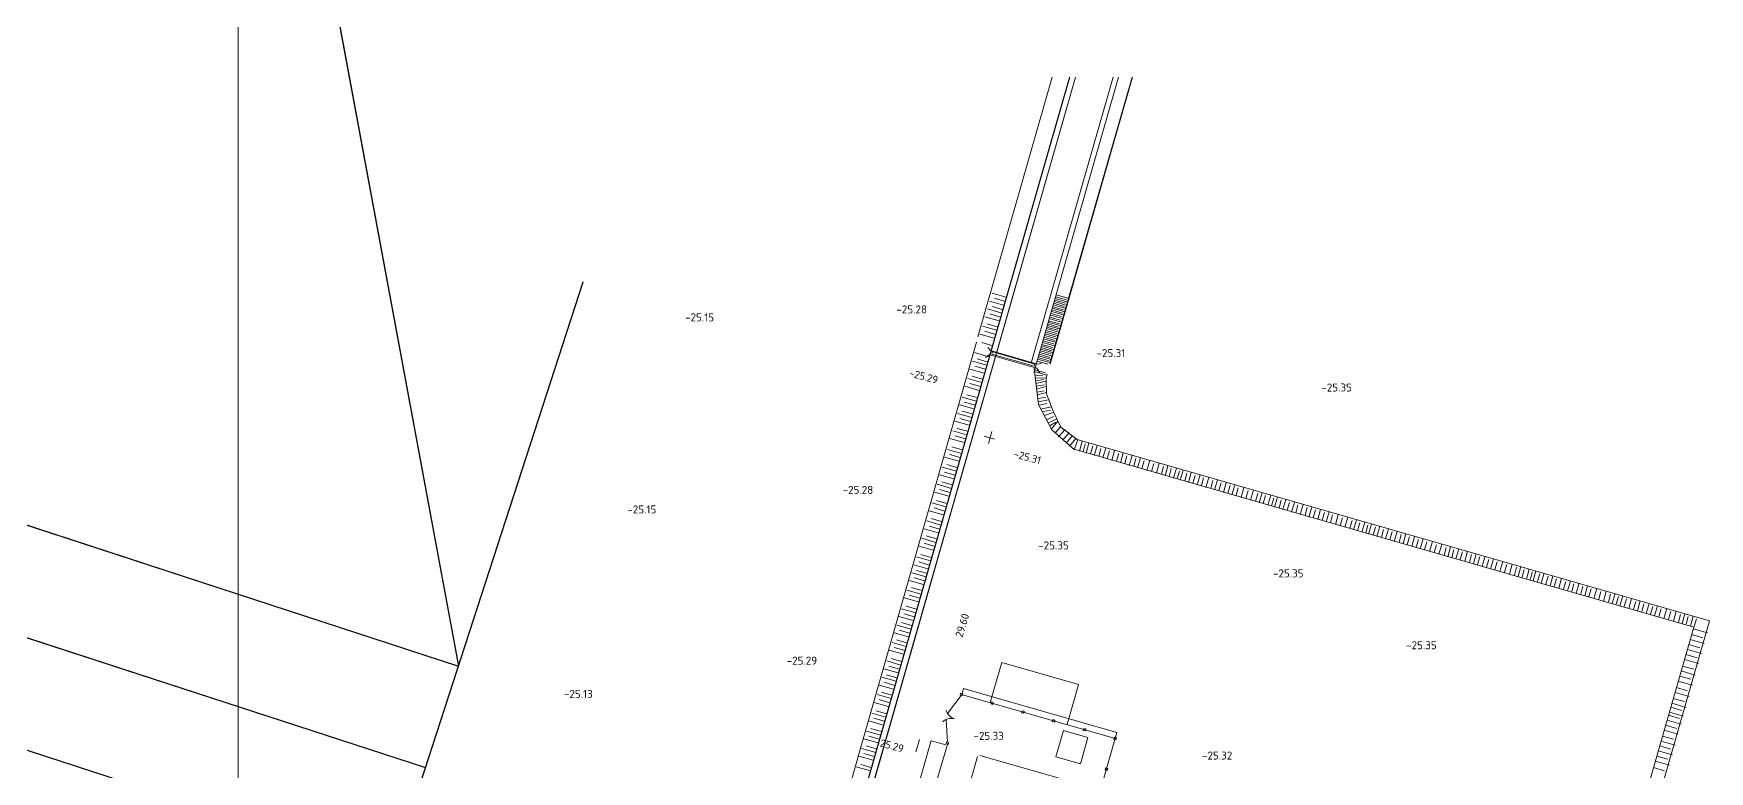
# Model space of a CAD drawing. Header units: millimetres. Extents: x 519 to 9564855, y -810 to 5021775.
# Drawn here: x 9541983.7 to 9542140.8, y 4996457.4 to 4996526.6 of the extents above; entities that cross this region are included whole.
import ezdxf
from ezdxf.enums import TextEntityAlignment as Align

# ---------------------------------------------------------------- set-up
doc = ezdxf.new("R2010")
doc.units = ezdxf.units.MM
doc.header["$LTSCALE"] = 2
doc.header["$MEASUREMENT"] = 0
for name, color, linetype in [('elevation', 7, 'Continuous'), ('GRID_PULKOVO', 7, 'Continuous'), ('ограда', 7, 'Continuous')]:
    doc.layers.add(name, color=color, linetype=linetype)
for name, color, linetype, lineweight in [('Электро', 1, 'Continuous', 30), ('Электроснаб', 1, 'Continuous', 18), ('Электроснабжене', 1, 'Continuous', 18)]:
    doc.layers.add(name, color=color, linetype=linetype, lineweight=lineweight)
doc.styles.get("Standard").update_dxf_attribs({"font": 'isocpeur.ttf', "width": 0.5})

msp = doc.modelspace()

# ---------------------------------------------------------------- linework, layer by layer
at = {"lineweight": 0, "ltscale": 20}
for p, q in [((9542073.37567, 4996463.86589), (9542074.45582, 4996467.63284)), ((9542074.45582, 4996467.63284), (9542081.66529, 4996465.56556)), ((9542070.67212, 4996464.64112), (9542085.09105, 4996460.50656)), ((9542081.66529, 4996465.56556), (9542080.58513, 4996461.79861)), ((9542079.52882, 4996458.79154), (9542080.23858, 4996461.26678)), ((9542080.23858, 4996461.26678), (9542082.5336, 4996460.6087)), ((9542082.5336, 4996460.6087), (9542081.82383, 4996458.13345)), ((9542070.31739, 4996452.30924), (9542072.17907, 4996458.80168)), ((9542072.39463, 4996458.92117), (9542081.04598, 4996456.44043)), ((9542081.82383, 4996458.13345), (9542079.52882, 4996458.79154))]:
    msp.add_line(p, q, dxfattribs=at)
at = {"lineweight": 0}
for points in [[(9542059.23816, 4996445.29193), (9542081.37661, 4996522.49788)], [(9542081.35412, 4996522.49788), (9542059.27895, 4996445.25376)], [(9542072.97359, 4996495.11365), (9542060.65784, 4996452.16353), (9542080.82589, 4996522.49788)], [(9542072.22467, 4996498.15877), (9542079.16765, 4996522.49788)], [(9542084.91277, 4996522.49788), (9542077.25917, 4996495.80661)], [(9542085.39157, 4996522.49788), (9542077.45558, 4996494.82178), (9542085.39161, 4996522.49788)], [(9542078.97901, 4996495.67832), (9542086.66939, 4996522.49788)], [(9542086.69707, 4996522.49788), (9542078.98214, 4996495.59271)], [(9542074.87866, 4996501.85892), (9542073.55483, 4996502.23852)], [(9542079.55589, 4996502.09643), (9542080.77491, 4996501.74689)], [(9542074.45684, 4996500.38785), (9542073.13301, 4996500.76745)], [(9542074.6259, 4996501.12883), (9542073.30206, 4996501.50843)], [(9542074.50869, 4996500.72005), (9542073.5459, 4996500.99612)], [(9542074.76947, 4996501.47811), (9542073.76656, 4996501.76568)], [(9542079.106, 4996500.52748), (9542080.32502, 4996500.17794)], [(9542079.14127, 4996500.6721), (9542080.1657, 4996500.37835)], [(9542079.19455, 4996500.8363), (9542080.41357, 4996500.48675)], [(9542079.22983, 4996500.98091), (9542080.25425, 4996500.68716)], [(9542079.28639, 4996501.15655), (9542080.5054, 4996500.807)], [(9542079.32166, 4996501.30116), (9542080.34608, 4996501.00741)], [(9542079.37223, 4996501.45593), (9542080.59125, 4996501.10638)], [(9542079.4075, 4996501.60054), (9542080.43193, 4996501.30679)], [(9542079.45914, 4996501.75902), (9542080.67816, 4996501.40947)], [(9542079.49441, 4996501.90363), (9542080.51884, 4996501.60988)], [(9542073.99131, 4996498.76435), (9542072.66748, 4996499.14396)], [(9542074.20408, 4996499.65775), (9542072.88023, 4996500.03736)], [(9542074.04316, 4996499.09655), (9542073.08037, 4996499.37262)], [(9542074.34764, 4996500.00703), (9542073.34474, 4996500.29461)], [(9542078.64548, 4996498.92146), (9542079.8645, 4996498.57191)], [(9542078.68075, 4996499.06607), (9542079.70518, 4996498.77232)], [(9542078.73133, 4996499.22084), (9542079.95035, 4996498.87129)], [(9542078.7666, 4996499.36545), (9542079.79103, 4996499.0717)], [(9542078.81824, 4996499.52393), (9542080.03726, 4996499.17438)], [(9542078.85351, 4996499.66854), (9542079.87794, 4996499.37479)], [(9542078.91499, 4996499.86134), (9542080.13401, 4996499.5118)], [(9542078.95026, 4996500.00595), (9542079.97469, 4996499.7122)], [(9542079.01174, 4996500.19875), (9542080.23076, 4996499.8492)], [(9542079.04701, 4996500.34336), (9542080.07144, 4996500.04961)], [(9542049.55374, 4996442.68215), (9542052.93824, 4996441.92753), (9542054.61161, 4996441.73553), (9542056.01954, 4996442.62705), (9542056.77172, 4996443.99444), (9542057.28649, 4996445.78969), (9542072.08273, 4996497.65432)], [(9542073.73855, 4996498.03426), (9542072.4147, 4996498.41386)], [(9542073.54314, 4996497.35279), (9542072.58035, 4996497.62887)], [(9542073.88211, 4996498.38354), (9542072.87921, 4996498.67111)], [(9542078.18034, 4996497.29933), (9542079.39936, 4996496.94978)], [(9542078.21561, 4996497.44394), (9542079.24004, 4996497.15019)], [(9542078.2771, 4996497.63674), (9542079.49611, 4996497.28719)], [(9542078.31237, 4996497.78135), (9542079.33679, 4996497.4876)], [(9542078.37384, 4996497.97414), (9542079.59286, 4996497.6246)], [(9542078.40912, 4996498.11875), (9542079.43354, 4996497.825)], [(9542078.4651, 4996498.2924), (9542079.68412, 4996497.94285)], [(9542078.50037, 4996498.43701), (9542079.5248, 4996498.14326)], [(9542078.55365, 4996498.60121), (9542079.77267, 4996498.25166)], [(9542078.58892, 4996498.74582), (9542079.61335, 4996498.45207)], [(9542073.05205, 4996495.48876), (9542071.72822, 4996495.86836)], [(9542073.23853, 4996496.2905), (9542071.91469, 4996496.67011)], [(9542073.10389, 4996495.82095), (9542072.1411, 4996496.09703)], [(9542073.36384, 4996496.51598), (9542072.92112, 4996496.20954)], [(9542073.42137, 4996496.85408), (9542073.1561, 4996497.16654)], [(9542077.72962, 4996495.22472), (9542073.3534, 4996496.47958)], [(9542073.49423, 4996496.83319), (9542077.81182, 4996495.59514)], [(9542073.60856, 4996496.73492), (9542077.55203, 4996495.60414), (9542077.4904, 4996495.3892), (9542073.52901, 4996496.52511), (9542073.60091, 4996496.77588)], [(9542077.76573, 4996495.87499), (9542078.79016, 4996495.58124)], [(9542077.82721, 4996496.06779), (9542079.04622, 4996495.71824)], [(9542077.86248, 4996496.2124), (9542078.8869, 4996495.91865)], [(9542077.86464, 4996495.58738), (9542078.30204, 4996495.73775)], [(9542077.91576, 4996496.3766), (9542079.13477, 4996496.02706)], [(9542077.95103, 4996496.52121), (9542078.97546, 4996496.22746)], [(9542078.00759, 4996496.69685), (9542079.22661, 4996496.34731)], [(9542078.04286, 4996496.84146), (9542079.06729, 4996496.54771)], [(9542078.09343, 4996496.99623), (9542079.31245, 4996496.64668)], [(9542078.1287, 4996497.14084), (9542079.15313, 4996496.84709)], [(9542072.58652, 4996493.86526), (9542071.26269, 4996494.24486)], [(9542072.79929, 4996494.75866), (9542071.47544, 4996495.13827)], [(9542072.63836, 4996494.19746), (9542071.67557, 4996494.47353)], [(9542072.94285, 4996495.10794), (9542071.93995, 4996495.39552)], [(9542081.2552, 4996487.59061), (9542079.16209, 4996489.44705), (9542077.88979, 4996491.82325), (9542077.49369, 4996495.19051)], [(9542077.49688, 4996494.91581), (9542078.7159, 4996494.56626)], [(9542077.53215, 4996495.06042), (9542078.55658, 4996494.76667)], [(9542077.56832, 4996494.54447), (9542078.3164, 4996494.49131)], [(9542077.5972, 4996494.28683), (9542078.63218, 4996494.31275)], [(9542077.6532, 4996494.02141), (9542078.36654, 4996494.15423)], [(9542077.72381, 4996495.23378), (9542078.03062, 4996494.79121)], [(9542078.61432, 4996494.30697), (9542078.65373, 4996492.81753), (9542079.27111, 4996491.19996), (9542079.99326, 4996489.6964), (9542081.53413, 4996488.53429), (9542140.78953, 4996471.54308), (9542127.328, 4996424.59715)], [(9542078.71475, 4996494.6602), (9542078.61841, 4996494.32424), (9542078.61889, 4996494.31699)], [(9542072.0865, 4996492.1215), (9542070.76267, 4996492.50111)], [(9542072.33376, 4996493.13517), (9542071.00991, 4996493.51477)], [(9542072.13835, 4996492.4537), (9542071.17556, 4996492.72977)], [(9542072.47732, 4996493.48444), (9542071.47442, 4996493.77202)], [(9542077.64139, 4996493.77543), (9542078.59704, 4996493.98545)], [(9542077.72627, 4996493.25237), (9542078.60443, 4996493.49928)], [(9542077.73229, 4996493.52935), (9542078.44563, 4996493.66217)], [(9542077.73381, 4996492.97151), (9542078.44714, 4996493.10433)], [(9542077.76269, 4996492.71387), (9542078.6602, 4996492.9259)], [(9542071.64777, 4996490.59147), (9542070.32394, 4996490.97107)], [(9542071.83374, 4996491.39141), (9542070.5099, 4996491.77101)], [(9542071.69962, 4996490.92367), (9542070.73683, 4996491.19974)], [(9542071.97731, 4996491.74069), (9542070.9744, 4996492.02826)], [(9542077.86707, 4996492.36124), (9542078.58041, 4996492.49406)], [(9542077.89398, 4996492.04548), (9542078.84575, 4996492.24196)], [(9542077.95966, 4996491.76262), (9542078.673, 4996491.89545)], [(9542078.1241, 4996491.36343), (9542079.08364, 4996491.58701)], [(9542078.32549, 4996491.14433), (9542079.03883, 4996491.27715)], [(9542078.47058, 4996490.78003), (9542079.2887, 4996491.07349)], [(9542071.39501, 4996489.86138), (9542070.07117, 4996490.24098)], [(9542071.23409, 4996489.30017), (9542070.2713, 4996489.57625)], [(9542071.53858, 4996490.21065), (9542070.53567, 4996490.49823)], [(9542078.6796, 4996490.38272), (9542079.30583, 4996490.67254)], [(9542079.57824, 4996490.4438), (9542078.79883, 4996490.08056)], [(9542078.98349, 4996489.85553), (9542079.51089, 4996490.15902)], [(9542079.71182, 4996490.24415), (9542079.11241, 4996489.53593)], [(9542080.00023, 4996489.7654), (9542079.45126, 4996489.13072)], [(9542080.38764, 4996489.4783), (9542079.78823, 4996488.77007)], [(9542070.92948, 4996488.23788), (9542069.60564, 4996488.61749)], [(9542070.73408, 4996487.55641), (9542069.77128, 4996487.83249)], [(9542071.18224, 4996488.96797), (9542069.85841, 4996489.34758)], [(9542071.07305, 4996488.58716), (9542070.07014, 4996488.87474)], [(9542072.82464, 4996488.84777), (9542073.78394, 4996488.57269)], [(9542073.20585, 4996488.16064), (9542073.52237, 4996489.26446)], [(9542080.77117, 4996489.17763), (9542080.17176, 4996488.46941)], [(9542081.08686, 4996488.89642), (9542080.48745, 4996488.18819)], [(9542081.41613, 4996488.61131), (9542080.81672, 4996487.90309)], [(9542081.25061, 4996487.57332), (9542081.59437, 4996488.5162)], [(9542081.73158, 4996487.43552), (9542082.00042, 4996488.3731)], [(9542082.08219, 4996487.38702), (9542082.28899, 4996488.10824)], [(9542082.3571, 4996487.25615), (9542082.62595, 4996488.19373)], [(9542082.77988, 4996487.18696), (9542082.98668, 4996487.90818)], [(9542083.12697, 4996487.0354), (9542083.39582, 4996487.97298)], [(9542070.42947, 4996486.49412), (9542069.10562, 4996486.87373)], [(9542070.68223, 4996487.22422), (9542069.3584, 4996487.60382)], [(9542070.57303, 4996486.8434), (9542069.57013, 4996487.13098)], [(9542126.09896, 4996424.85), (9542139.31887, 4996470.95331), (9542081.2399, 4996487.60894)], [(9542083.54976, 4996486.9662), (9542083.75656, 4996487.68742)], [(9542083.94496, 4996486.80084), (9542084.21381, 4996487.73842)], [(9542084.34368, 4996486.73855), (9542084.55049, 4996487.45976)], [(9542084.76295, 4996486.56629), (9542085.0318, 4996487.50387)], [(9542085.20979, 4996486.4902), (9542085.41659, 4996487.21141)], [(9542085.58093, 4996486.33173), (9542085.84978, 4996487.26932)], [(9542085.97966, 4996486.26944), (9542086.18646, 4996486.99066)], [(9542086.39892, 4996486.09718), (9542086.66777, 4996487.03476)], [(9542086.8217, 4996486.02799), (9542087.02851, 4996486.7492)], [(9542087.19285, 4996485.86952), (9542087.4617, 4996486.80711)], [(9542087.59158, 4996485.80723), (9542087.79839, 4996486.52844)], [(9542088.05896, 4996485.62117), (9542088.32781, 4996486.55875)], [(9542088.5058, 4996485.54508), (9542088.7126, 4996486.2663)], [(9542088.94912, 4996485.36592), (9542089.21797, 4996486.3035)], [(9542069.95566, 4996484.84176), (9542068.63182, 4996485.22137)], [(9542070.20842, 4996485.57185), (9542068.88459, 4996485.95146)], [(9542070.09923, 4996485.19104), (9542069.09632, 4996485.47861)], [(9542070.26027, 4996485.90405), (9542069.29748, 4996486.18013)], [(9542089.42002, 4996485.28293), (9542089.62683, 4996486.00415)], [(9542089.76711, 4996485.13137), (9542090.03596, 4996486.06895)], [(9542090.14178, 4996485.07597), (9542090.34858, 4996485.79719)], [(9542090.5614, 4996484.90361), (9542090.83024, 4996485.84119)], [(9542090.91201, 4996484.85511), (9542091.11881, 4996485.57633)], [(9542091.18692, 4996484.72424), (9542091.45577, 4996485.66182)], [(9542091.6097, 4996484.65505), (9542091.8165, 4996485.37627)], [(9542091.95679, 4996484.50349), (9542092.22564, 4996485.44107)], [(9542092.37958, 4996484.43429), (9542092.58639, 4996485.15551)], [(9542092.77478, 4996484.26893), (9542093.04363, 4996485.20651)], [(9542093.1735, 4996484.20664), (9542093.38031, 4996484.92785)], [(9542093.59277, 4996484.03438), (9542093.86162, 4996484.97196)], [(9542094.03961, 4996483.95829), (9542094.24641, 4996484.6795)], [(9542094.41075, 4996483.79982), (9542094.6796, 4996484.73741)], [(9542069.49013, 4996483.21826), (9542068.16629, 4996483.59787)], [(9542069.74289, 4996483.94836), (9542068.41906, 4996484.32796)], [(9542069.6337, 4996483.56754), (9542068.63079, 4996483.85512)], [(9542069.79474, 4996484.28055), (9542068.83195, 4996484.55663)], [(9542094.80948, 4996483.73753), (9542095.01628, 4996484.45874)], [(9542095.22875, 4996483.56527), (9542095.49759, 4996484.50285)], [(9542095.65152, 4996483.49608), (9542095.85833, 4996484.21729)], [(9542096.02267, 4996483.33761), (9542096.29152, 4996484.2752)], [(9542096.4214, 4996483.27532), (9542096.62821, 4996483.99653)], [(9542096.88878, 4996483.08926), (9542097.15763, 4996484.02684)], [(9542097.33562, 4996483.01317), (9542097.54242, 4996483.73439)], [(9542097.77894, 4996482.83401), (9542098.04779, 4996483.77159)], [(9542098.24984, 4996482.75102), (9542098.45665, 4996483.47224)], [(9542098.59693, 4996482.59946), (9542098.86578, 4996483.53704)], [(9542098.9716, 4996482.54406), (9542099.1784, 4996483.26527)], [(9542099.40343, 4996482.3682), (9542099.67227, 4996483.30578)], [(9542100.02895, 4996482.18883), (9542100.2978, 4996483.12641)], [(9542068.99012, 4996481.47451), (9542067.66627, 4996481.85411)], [(9542069.24288, 4996482.2046), (9542067.91904, 4996482.5842)], [(9542069.13368, 4996481.82378), (9542068.13078, 4996482.11136)], [(9542069.29472, 4996482.5368), (9542068.33193, 4996482.81287)], [(9542099.75404, 4996482.3197), (9542099.96084, 4996483.04091)], [(9542100.45173, 4996482.11964), (9542100.65853, 4996482.84085)], [(9542100.79882, 4996481.96807), (9542101.06767, 4996482.90566)], [(9542101.22161, 4996481.89888), (9542101.42841, 4996482.62009)], [(9542101.61681, 4996481.73352), (9542101.88566, 4996482.6711)], [(9542102.01553, 4996481.67123), (9542102.22234, 4996482.39244)], [(9542102.4348, 4996481.49896), (9542102.70365, 4996482.43655)], [(9542102.88164, 4996481.42288), (9542103.08844, 4996482.14409)], [(9542103.25278, 4996481.26441), (9542103.52163, 4996482.20199)], [(9542103.65151, 4996481.20212), (9542103.85831, 4996481.92333)], [(9542104.07077, 4996481.02986), (9542104.33962, 4996481.96744)], [(9542104.49355, 4996480.96067), (9542104.70036, 4996481.68188)], [(9542104.8647, 4996480.8022), (9542105.13355, 4996481.73978)], [(9542068.50519, 4996479.78337), (9542067.18135, 4996480.16297)], [(9542068.75795, 4996480.51346), (9542067.43412, 4996480.89306)], [(9542068.64875, 4996480.13264), (9542067.64585, 4996480.42022)], [(9542068.8098, 4996480.84566), (9542067.84701, 4996481.12173)], [(9542105.26343, 4996480.73991), (9542105.47024, 4996481.46112)], [(9542105.73081, 4996480.55385), (9542105.99966, 4996481.49143)], [(9542106.17765, 4996480.47776), (9542106.38445, 4996481.19897)], [(9542106.62097, 4996480.2986), (9542106.88982, 4996481.23618)], [(9542107.09187, 4996480.21561), (9542107.29868, 4996480.93682)], [(9542107.43896, 4996480.06404), (9542107.70781, 4996481.00163)], [(9542107.81363, 4996480.00865), (9542108.02043, 4996480.72986)], [(9542108.22054, 4996479.83993), (9542108.48939, 4996480.77751)], [(9542108.57115, 4996479.79143), (9542108.77795, 4996480.51265)], [(9542108.84606, 4996479.66057), (9542109.11491, 4996480.59815)], [(9542109.26884, 4996479.59137), (9542109.47565, 4996480.31259)], [(9542109.61593, 4996479.43981), (9542109.88478, 4996480.37739)], [(9542110.03872, 4996479.37061), (9542110.24553, 4996480.09183)], [(9542110.43392, 4996479.20525), (9542110.70277, 4996480.14284)], [(9542068.03966, 4996478.15987), (9542066.71582, 4996478.53948)], [(9542068.29242, 4996478.88996), (9542066.96859, 4996479.26957)], [(9542068.18322, 4996478.50915), (9542067.18032, 4996478.79673)], [(9542068.34427, 4996479.22216), (9542067.38148, 4996479.49824)], [(9542110.83265, 4996479.14296), (9542111.03945, 4996479.86417)], [(9542111.25191, 4996478.9707), (9542111.52076, 4996479.90828)], [(9542111.69875, 4996478.89461), (9542111.90555, 4996479.61582)], [(9542112.06989, 4996478.73615), (9542112.33874, 4996479.67373)], [(9542112.46862, 4996478.67385), (9542112.67542, 4996479.39507)], [(9542112.88789, 4996478.50159), (9542113.15673, 4996479.43917)], [(9542113.31066, 4996478.4324), (9542113.51747, 4996479.15361)], [(9542113.68181, 4996478.27394), (9542113.95066, 4996479.21152)], [(9542114.08054, 4996478.21164), (9542114.28735, 4996478.93285)], [(9542114.54792, 4996478.02558), (9542114.81677, 4996478.96316)], [(9542114.99476, 4996477.94949), (9542115.20156, 4996478.67071)], [(9542115.43808, 4996477.77033), (9542115.70693, 4996478.70792)], [(9542115.90898, 4996477.68734), (9542116.11579, 4996478.40856)], [(9542116.25607, 4996477.53578), (9542116.52492, 4996478.47336)], [(9542067.53965, 4996476.41611), (9542066.2158, 4996476.79572)], [(9542067.79241, 4996477.14621), (9542066.46857, 4996477.52581)], [(9542067.68321, 4996476.76539), (9542066.68031, 4996477.05297)], [(9542067.84425, 4996477.4784), (9542066.88146, 4996477.75448)], [(9542116.63074, 4996477.48038), (9542116.83755, 4996478.2016)], [(9542117.02758, 4996477.34591), (9542117.29643, 4996478.28349)], [(9542117.4263, 4996477.28362), (9542117.63311, 4996478.00483)], [(9542117.84557, 4996477.11135), (9542118.11442, 4996478.04893)], [(9542118.2924, 4996477.03526), (9542118.49921, 4996477.75648)], [(9542118.66355, 4996476.8768), (9542118.9324, 4996477.81438)], [(9542119.06227, 4996476.81451), (9542119.26908, 4996477.53572)], [(9542119.48154, 4996476.64225), (9542119.75039, 4996477.57983)], [(9542119.90432, 4996476.57305), (9542120.11113, 4996477.29427)], [(9542120.27547, 4996476.41459), (9542120.54431, 4996477.35217)], [(9542120.6742, 4996476.3523), (9542120.88101, 4996477.07351)], [(9542121.14158, 4996476.16624), (9542121.41043, 4996477.10382)], [(9542121.58841, 4996476.09015), (9542121.79522, 4996476.81136)], [(9542122.03174, 4996475.91099), (9542122.30059, 4996476.84857)], [(9542067.11269, 4996474.92712), (9542065.78884, 4996475.30673)], [(9542067.36545, 4996475.65722), (9542066.04161, 4996476.03682)], [(9542067.25625, 4996475.2764), (9542066.25335, 4996475.56398)], [(9542067.41729, 4996475.98941), (9542066.4545, 4996476.26549)], [(9542122.50264, 4996475.828), (9542122.70944, 4996476.54921)], [(9542122.84973, 4996475.67643), (9542123.11858, 4996476.61402)], [(9542123.2244, 4996475.62104), (9542123.4312, 4996476.34225)], [(9542123.63131, 4996475.45232), (9542123.90015, 4996476.3899)], [(9542123.98192, 4996475.40382), (9542124.18872, 4996476.12504)], [(9542124.25683, 4996475.27295), (9542124.52568, 4996476.21054)], [(9542124.67961, 4996475.20376), (9542124.88641, 4996475.92498)], [(9542125.0267, 4996475.0522), (9542125.29555, 4996475.98978)], [(9542125.44949, 4996474.983), (9542125.65629, 4996475.70422)], [(9542125.84469, 4996474.81764), (9542126.11354, 4996475.75522)], [(9542126.24341, 4996474.75535), (9542126.45022, 4996475.47656)], [(9542126.66268, 4996474.58309), (9542126.93153, 4996475.52067)], [(9542127.10952, 4996474.507), (9542127.31632, 4996475.22821)], [(9542127.48066, 4996474.34854), (9542127.74951, 4996475.28612)], [(9542066.64716, 4996473.30363), (9542065.32331, 4996473.68323)], [(9542066.89992, 4996474.03372), (9542065.57608, 4996474.41332)], [(9542066.79072, 4996473.6529), (9542065.78782, 4996473.94048)], [(9542066.95176, 4996474.36592), (9542065.98897, 4996474.64199)], [(9542127.87938, 4996474.28624), (9542128.08619, 4996475.00746)], [(9542128.29865, 4996474.11398), (9542128.5675, 4996475.05156)], [(9542128.72143, 4996474.04479), (9542128.92824, 4996474.766)], [(9542129.09258, 4996473.88633), (9542129.36143, 4996474.82391)], [(9542129.49131, 4996473.82403), (9542129.69812, 4996474.54524)], [(9542129.95869, 4996473.63797), (9542130.22754, 4996474.57555)], [(9542130.40553, 4996473.56188), (9542130.61233, 4996474.2831)], [(9542130.84885, 4996473.38272), (9542131.1177, 4996474.3203)], [(9542131.31975, 4996473.29973), (9542131.52656, 4996474.02095)], [(9542131.66684, 4996473.14817), (9542131.93569, 4996474.08575)], [(9542132.04151, 4996473.09277), (9542132.24831, 4996473.81399)], [(9542132.40008, 4996472.93745), (9542132.66892, 4996473.87503)], [(9542066.3999, 4996472.28996), (9542065.07607, 4996472.66957)], [(9542066.2907, 4996471.90915), (9542065.2878, 4996472.19672)], [(9542066.45175, 4996472.62216), (9542065.48896, 4996472.89823)], [(9542132.7988, 4996472.87516), (9542133.0056, 4996473.59637)], [(9542133.21807, 4996472.7029), (9542133.48691, 4996473.64048)], [(9542133.6649, 4996472.62681), (9542133.87171, 4996473.34802)], [(9542134.03605, 4996472.46835), (9542134.30489, 4996473.40593)], [(9542134.43477, 4996472.40605), (9542134.64157, 4996473.12727)], [(9542134.85404, 4996472.23379), (9542135.12289, 4996473.17137)], [(9542135.27682, 4996472.1646), (9542135.48362, 4996472.88581)], [(9542135.64796, 4996472.00614), (9542135.91681, 4996472.94372)], [(9542136.0467, 4996471.94384), (9542136.2535, 4996472.66505)], [(9542136.51408, 4996471.75778), (9542136.78292, 4996472.69536)], [(9542136.96091, 4996471.68169), (9542137.16772, 4996472.40291)], [(9542137.40423, 4996471.50253), (9542137.67308, 4996472.44011)], [(9542137.87514, 4996471.41954), (9542138.08194, 4996472.14076)], [(9542138.22223, 4996471.26798), (9542138.49107, 4996472.20556)], [(9542065.96044, 4996470.75738), (9542064.63661, 4996471.13698)], [(9542066.14714, 4996471.55987), (9542064.8233, 4996471.93948)], [(9542065.85124, 4996470.37656), (9542064.84834, 4996470.66414)], [(9542066.01229, 4996471.08957), (9542065.04949, 4996471.36565)], [(9542138.59689, 4996471.21258), (9542138.8037, 4996471.9338)], [(9542139.0038, 4996471.04386), (9542139.27265, 4996471.98145)], [(9542139.27174, 4996470.78892), (9542140.5924, 4996470.41023)], [(9542139.35441, 4996470.99537), (9542139.56122, 4996471.71658)], [(9542065.49491, 4996469.13388), (9542064.17108, 4996469.51348)], [(9542065.38571, 4996468.75306), (9542064.38281, 4996469.04064)], [(9542065.70768, 4996470.02728), (9542064.38383, 4996470.40689)], [(9542065.54676, 4996469.46608), (9542064.58396, 4996469.74215)], [(9542138.84932, 4996469.31578), (9542139.89357, 4996469.01635)], [(9542138.98133, 4996469.77614), (9542140.30199, 4996469.39745)], [(9542139.11333, 4996470.23649), (9542140.15758, 4996469.93706)], [(9542064.9949, 4996467.39012), (9542063.67106, 4996467.76973)], [(9542065.24215, 4996468.40379), (9542063.9183, 4996468.78339)], [(9542065.04674, 4996467.72232), (9542064.08395, 4996467.99839)], [(9542138.44451, 4996467.90404), (9542139.76517, 4996467.52535)], [(9542138.57651, 4996468.36439), (9542139.62076, 4996468.06495)], [(9542138.71732, 4996468.85543), (9542140.03798, 4996468.47674)], [(9542064.55658, 4996465.86153), (9542063.23274, 4996466.24113)], [(9542064.74213, 4996466.66003), (9542063.41829, 4996467.03964)], [(9542064.60842, 4996466.19372), (9542063.64563, 4996466.4698)], [(9542064.8857, 4996467.00931), (9542063.8828, 4996467.29688)], [(9542137.86665, 4996465.88879), (9542139.18731, 4996465.5101)], [(9542137.99865, 4996466.34914), (9542139.0429, 4996466.04971)], [(9542138.1365, 4996466.82988), (9542139.45716, 4996466.45119)], [(9542138.2685, 4996467.29023), (9542139.31275, 4996466.9908)], [(9542064.09105, 4996464.23803), (9542062.76721, 4996464.61763)], [(9542064.30382, 4996465.13143), (9542062.97997, 4996465.51104)], [(9542064.14289, 4996464.57023), (9542063.1801, 4996464.8463)], [(9542064.44738, 4996465.48071), (9542063.44448, 4996465.76829)], [(9542070.71816, 4996464.63424), (9542070.87585, 4996465.19803), (9542085.25097, 4996461.07602), (9542082.95177, 4996453.05776)], [(9542137.40023, 4996464.26221), (9542138.44448, 4996463.96277)], [(9542137.55864, 4996464.81463), (9542138.8793, 4996464.43594)], [(9542137.69064, 4996465.27498), (9542138.73489, 4996464.97555)], [(9542063.59103, 4996462.49427), (9542062.2672, 4996462.87388)], [(9542063.83829, 4996463.50794), (9542062.51444, 4996463.88754)], [(9542063.64288, 4996462.82647), (9542062.68009, 4996463.10255)], [(9542063.98185, 4996463.85722), (9542062.97895, 4996464.14479)], [(9542136.94903, 4996462.68869), (9542137.99328, 4996462.38926)], [(9542137.03062, 4996462.97322), (9542138.35128, 4996462.59453)], [(9542137.16262, 4996463.43357), (9542138.20687, 4996463.13414)], [(9542137.26823, 4996463.80185), (9542138.58889, 4996463.42316)], [(9542063.11194, 4996460.82349), (9542061.78811, 4996461.20309)], [(9542063.33827, 4996461.76418), (9542062.01443, 4996462.14379)], [(9542063.16379, 4996461.15568), (9542062.201, 4996461.43176)], [(9542063.48184, 4996462.11346), (9542062.47893, 4996462.40104)], [(9542136.54422, 4996461.27695), (9542137.86488, 4996460.89825)], [(9542136.67623, 4996461.7373), (9542137.72048, 4996461.43786)], [(9542136.81703, 4996462.22834), (9542138.13769, 4996461.84965)], [(9542061.27004, 4996440.02084), (9542063.36908, 4996444.65803), (9542067.85721, 4996460.30232)], [(9542062.64641, 4996459.19999), (9542061.32258, 4996459.57959)], [(9542062.85918, 4996460.09339), (9542061.53534, 4996460.473)], [(9542062.69826, 4996459.53219), (9542061.73547, 4996459.80826)], [(9542063.00275, 4996460.44267), (9542061.99984, 4996460.73025)], [(9542066.41654, 4996459.24517), (9542066.74971, 4996460.40709)], [(9542067.85241, 4996460.28816), (9542069.20188, 4996459.90121)], [(9542068.22914, 4996456.03204), (9542069.38882, 4996460.07631)], [(9542136.12181, 4996459.80381), (9542137.16606, 4996459.50438)], [(9542136.25381, 4996460.26417), (9542137.57447, 4996459.88547)], [(9542136.38582, 4996460.72452), (9542137.43007, 4996460.42508)], [(9542062.39365, 4996458.4699), (9542061.06981, 4996458.8495)], [(9542062.19824, 4996457.78843), (9542061.23545, 4996458.0645)], [(9542062.53722, 4996458.81917), (9542061.53431, 4996459.10675)], [(9542135.717, 4996458.39207), (9542137.03766, 4996458.01337)], [(9542135.849, 4996458.85242), (9542136.89325, 4996458.55298)], [(9542135.9898, 4996459.34346), (9542137.31047, 4996458.96477)], [(9542062.1464, 4996457.45623), (9542060.82256, 4996457.83584)], [(9542135.54099, 4996457.77826), (9542136.58524, 4996457.47882)]]:
    msp.add_lwpolyline(points, dxfattribs=at)
at = {"lineweight": 0, "elevation": -29.08148}
msp.add_lwpolyline([(9542060.5586, 4996451.93326), (9542080.79694, 4996522.49788)], dxfattribs=at)
at = {"layer": 'GRID_PULKOVO', "lineweight": 0}
msp.add_line((9542002.89283, 5010000), (9542002.89283, 4991998.07591), dxfattribs=at)
at = {"layer": 'ограда', "lineweight": 0}
for p, q in [((9542070.64484, 4996464.546), (9542069.3797, 4996462.85485)), ((9542070.60385, 4996464.76581), (9542070.54872, 4996464.57356)), ((9542070.54872, 4996464.57356), (9542070.74097, 4996464.51843)), ((9542070.7961, 4996464.71069), (9542070.60385, 4996464.76581)), ((9542070.74097, 4996464.51843), (9542070.7961, 4996464.71069)), ((9542073.47565, 4996463.94234), (9542073.42053, 4996463.75008)), ((9542073.42053, 4996463.75008), (9542073.61278, 4996463.69496)), ((9542073.66791, 4996463.88721), (9542073.47565, 4996463.94234)), ((9542073.61278, 4996463.69496), (9542073.66791, 4996463.88721)), ((9542076.37844, 4996463.10998), (9542076.32331, 4996462.91772)), ((9542076.32331, 4996462.91772), (9542076.51556, 4996462.8626)), ((9542076.57069, 4996463.05485), (9542076.37844, 4996463.10998)), ((9542076.51556, 4996462.8626), (9542076.57069, 4996463.05485)), ((9542069.38794, 4996460.16264), (9542069.24541, 4996462.2828)), ((9542079.25227, 4996462.28592), (9542079.19714, 4996462.09367)), ((9542079.19714, 4996462.09367), (9542079.38939, 4996462.03854)), ((9542079.44452, 4996462.23079), (9542079.25227, 4996462.28592)), ((9542079.38939, 4996462.03854), (9542079.44452, 4996462.23079)), ((9542082.15505, 4996461.45356), (9542082.09992, 4996461.26131)), ((9542082.09992, 4996461.26131), (9542082.29218, 4996461.20618)), ((9542082.3473, 4996461.39843), (9542082.15505, 4996461.45356)), ((9542082.29218, 4996461.20618), (9542082.3473, 4996461.39843)), ((9542069.29181, 4996460.19021), (9542069.23668, 4996459.99796)), ((9542069.23668, 4996459.99796), (9542069.42894, 4996459.94283)), ((9542069.48406, 4996460.13508), (9542069.29181, 4996460.19021)), ((9542069.42894, 4996459.94283), (9542069.48406, 4996460.13508)), ((9542085.02277, 4996460.63125), (9542084.96764, 4996460.439)), ((9542084.96764, 4996460.439), (9542085.1599, 4996460.38387)), ((9542085.21502, 4996460.57613), (9542085.02277, 4996460.63125)), ((9542085.1599, 4996460.38387), (9542085.21502, 4996460.57613)), ((9542084.19586, 4996457.74747), (9542084.14073, 4996457.55522)), ((9542084.14073, 4996457.55522), (9542084.33298, 4996457.50009)), ((9542084.38811, 4996457.69234), (9542084.19586, 4996457.74747)), ((9542084.33298, 4996457.50009), (9542084.38811, 4996457.69234))]:
    msp.add_line(p, q, dxfattribs=at)
for centre, start, end in [((9542070.41865, 4996463.52123), 196.5256821, 250.9797882), ((9542069.73916, 4996461.15156), 77.0202118, 131.4743179)]:
    msp.add_arc(centre, 1.2343, start, end, dxfattribs=at)
at = {"layer": 'Электро'}
for p, q in [((9542010.85169, 4996535.7092, -2911.9858), (9542023.53067, 4996467.2927, 94.72164)), ((9541938.20999, 4996495.1744, 94.72164), (9542023.53067, 4996467.2927, 94.72164)), ((9541938.20999, 4996495.1744, 94.72164), (9542023.53067, 4996467.2927, 94.72164)), ((9541944.60512, 4996482.49592, 94.72164), (9542020.4405, 4996457.78213, 94.72164)), ((9541944.60512, 4996482.49592, 94.72164), (9542020.4405, 4996457.78213, 94.72164)), ((9541951.00395, 4996469.82881, 94.72164), (9542017.35033, 4996448.27157, 94.72164)), ((9541951.00395, 4996469.82881, 94.72164), (9542017.35033, 4996448.27157, 94.72164))]:
    msp.add_line(p, q, dxfattribs=at)
at = {"layer": 'Электро', "ltscale": 80}
msp.add_line((9541999.86264, 4996394.44998, 47.36082), (9542035.23696, 4996503.32095, 47.36082), dxfattribs=at)
at = {"layer": 'Электроснаб', "color": 1, "lineweight": 0}
msp.add_line((9542010.85169, 4996535.7092, -2911.9858), (9542023.53067, 4996467.2927, 94.72164), dxfattribs=at)
at = {"layer": 'Электроснаб', "color": 1, "lineweight": 0, "ltscale": 80}
msp.add_line((9541999.86264, 4996394.44998, 47.36082), (9542035.23696, 4996503.32095, 47.36082), dxfattribs=at)
at = {"layer": 'Электроснаб', "color": 1, "linetype": 'ByBlock', "lineweight": 0}
for p, q in [((9541938.20999, 4996495.1744, 94.72164), (9542023.53067, 4996467.2927, 94.72164)), ((9541938.20999, 4996495.1744, 94.72164), (9542023.53067, 4996467.2927, 94.72164)), ((9541944.60512, 4996482.49592, 94.72164), (9542020.4405, 4996457.78213, 94.72164)), ((9541944.60512, 4996482.49592, 94.72164), (9542020.4405, 4996457.78213, 94.72164)), ((9541951.00395, 4996469.82881, 94.72164), (9542017.35033, 4996448.27157, 94.72164)), ((9541951.00395, 4996469.82881, 94.72164), (9542017.35033, 4996448.27157, 94.72164))]:
    msp.add_line(p, q, dxfattribs=at)
at = {"layer": 'Электроснабжене', "color": 1, "lineweight": 0}
msp.add_line((9542010.85169, 4996535.7092, -2911.9858), (9542023.53067, 4996467.2927, 94.72164), dxfattribs=at)
at = {"layer": 'Электроснабжене', "color": 1, "lineweight": 0, "ltscale": 80}
msp.add_line((9541999.86264, 4996394.44998, 47.36082), (9542035.23696, 4996503.32095, 47.36082), dxfattribs=at)
at = {"layer": 'Электроснабжене', "color": 1, "linetype": 'ByBlock', "lineweight": 0}
for p, q in [((9541938.20999, 4996495.1744, 94.72164), (9542023.53067, 4996467.2927, 94.72164)), ((9541938.20999, 4996495.1744, 94.72164), (9542023.53067, 4996467.2927, 94.72164)), ((9541944.60512, 4996482.49592, 94.72164), (9542020.4405, 4996457.78213, 94.72164)), ((9541944.60512, 4996482.49592, 94.72164), (9542020.4405, 4996457.78213, 94.72164)), ((9541951.00395, 4996469.82881, 94.72164), (9542017.35033, 4996448.27157, 94.72164)), ((9541951.00395, 4996469.82881, 94.72164), (9542017.35033, 4996448.27157, 94.72164))]:
    msp.add_line(p, q, dxfattribs=at)

# ---------------------------------------------------------------- texts
at = {"lineweight": 0}
for s, rotation, p in [('-25.29', 344.6197545, (9542065.8197, 4996494.81001, -10.77533)), ('-25.31', 344.6197545, (9542075.61585, 4996487.22099, -17.95889)), ('29.60', 73.0703741, (9542070.42629, 4996470.03328, -17.95889)), ('-25.29', 344.6197545, (9542062.60862, 4996460.24778, -17.95889))]:
    msp.add_text(s, height=0.72, rotation=rotation, dxfattribs=at).set_placement(p, align=Align.MIDDLE_LEFT)
at = {"layer": 'elevation', "lineweight": 0}
for s, p in [('-25.15', (9542044.77842, 4996499.98106, -25.155)), ('-25.28', (9542064.58371, 4996500.72681, -25.28)), ('-25.31', (9542083.3395, 4996496.62537, -25.31)), ('-25.35', (9542104.41218, 4996493.40385, -25.35)), ('-25.28', (9542059.54523, 4996483.80301, -25.289)), ('-25.15', (9542039.3646, 4996481.97435, -25.153)), ('-25.35', (9542077.87565, 4996478.60375, -25.351)), ('-25.35', (9542099.88132, 4996475.98126, -25.357)), ('-25.35', (9542112.35897, 4996469.24501, -25.349)), ('-25.29', (9542054.30075, 4996467.79862, -25.297)), ('-25.13', (9542033.42774, 4996464.67842, -25.139)), ('-25.33', (9542071.80883, 4996460.75005, -25.331)), ('-25.32', (9542093.23023, 4996458.90533, -25.328))]:
    msp.add_text(s, height=0.75, dxfattribs=at).set_placement(p, align=Align.MIDDLE_LEFT)

doc.saveas('drawing.dxf')
